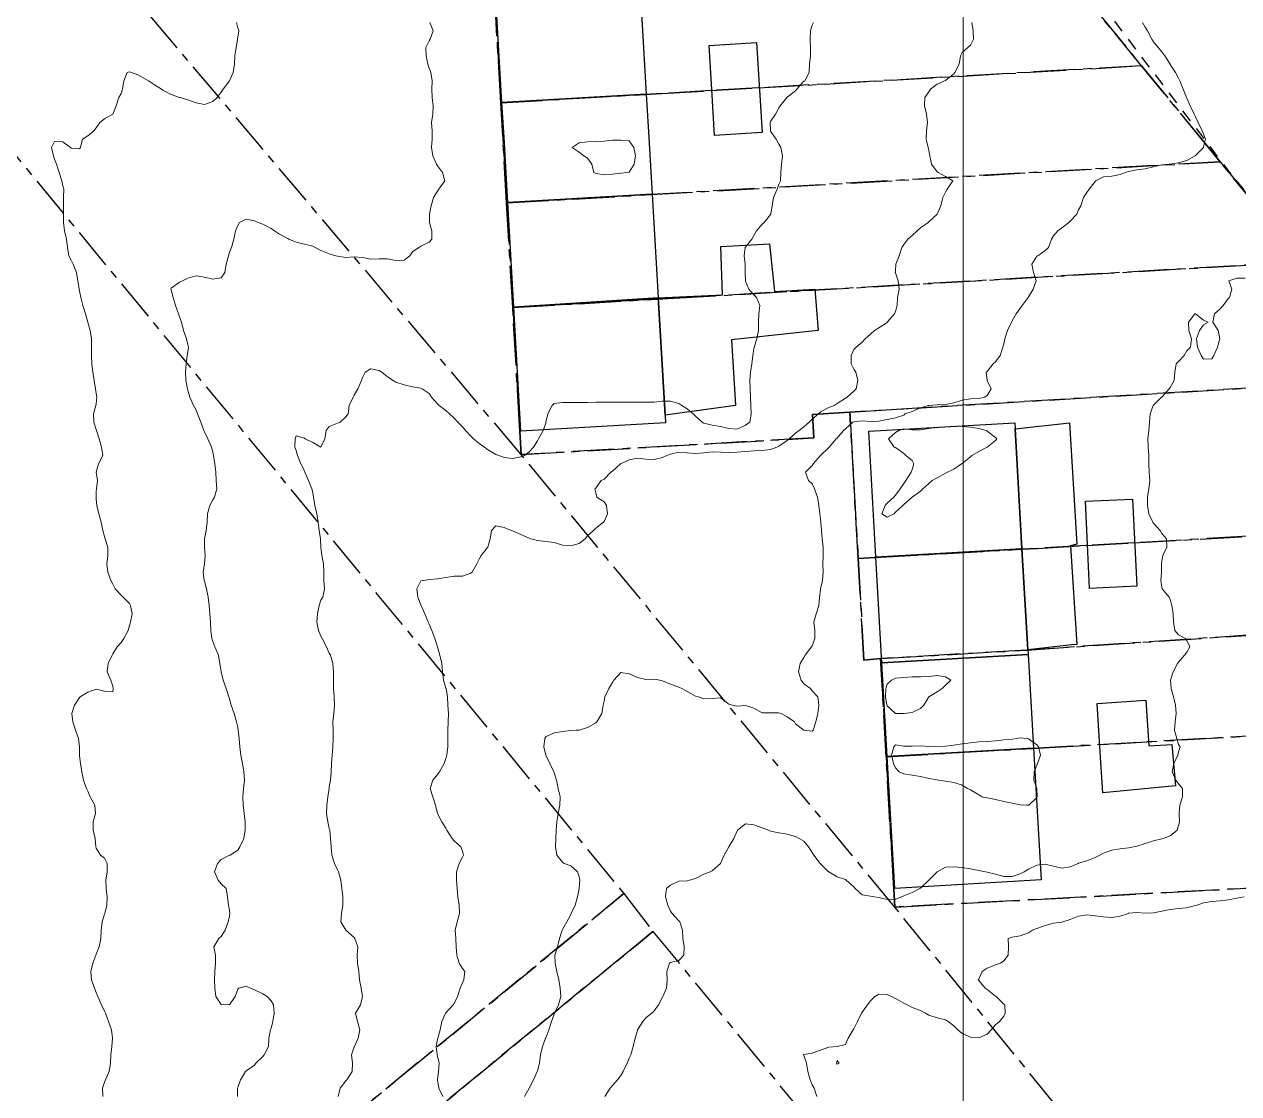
# Model space of a CAD drawing. Header units: centimetres. Extents: x 0 to 642158, y -847 to 649707.
# Drawn here: x 616610.4 to 616683.4, y 621114.4 to 621178.6 of the extents above; entities that cross this region are included whole.
import ezdxf

# ---------------------------------------------------------------- set-up
doc = ezdxf.new("R2010")
doc.units = ezdxf.units.CM
doc.header["$MEASUREMENT"] = 0
doc.linetypes.add('CENTERX2', pattern=[4, 2.5, -0.5, 0.5, -0.5])
doc.linetypes.add('JIS_02_0.7', pattern=[1.35, 0.75, -0.6])
for name, color, linetype, lineweight in [('MEV_grille', 254, 'Continuous', 9), ('WAL_parcellaire agricole', 7, 'JIS_02_0.7', 25), ('WAL_topographie 0.5', 253, 'Continuous', 20)]:
    doc.layers.add(name, color=color, linetype=linetype, lineweight=lineweight)
doc.layers.add('SPW_batiments', color=7, linetype='Continuous')
doc.layers.add('SPW_parcellaire cadastral', color=7, linetype='CENTERX2', lineweight=25, true_color=0xff0542)

# ---------------------------------------------------------------- blocks, each defined once
blk = doc.blocks.new('*U112')
at = {"layer": 'MEV_grille', "transparency": 33554687}
blk.add_lwpolyline([(0, 1825.476), (0, -1825.476)], dxfattribs=at)
blk = doc.blocks.new('*U113')
at = {"layer": 'MEV_grille', "color": 0, "linetype": 'ByBlock', "lineweight": -2, "transparency": 16777216}
blk.add_blockref('*U112', (1300, 0), dxfattribs=at)

msp = doc.modelspace()

# ---------------------------------------------------------------- linework, layer by layer
at = {"layer": 'SPW_batiments'}
for points in [[(616647.788, 621174.458), (616639.118, 621173.957), (616638.673, 621181.598), (616647.34, 621182.099), (616647.788, 621174.458)], [(616654.741, 621172.15), (616651.891, 621171.966), (616651.719, 621174.732), (616651.557, 621177.366), (616654.407, 621177.55), (616654.741, 621172.15)], [(616647.941, 621171.849), (616648.14, 621168.444), (616639.466, 621167.943), (616639.241, 621171.848), (616639.118, 621173.957), (616647.788, 621174.458), (616647.941, 621171.849)], [(616648.505, 621162.222), (616639.83, 621161.66), (616639.466, 621167.943), (616648.14, 621168.444), (616648.505, 621162.222)], [(616655.492, 621162.6), (616657.909, 621162.75), (616658.109, 621160.25), (616652.909, 621159.7), (616653.143, 621155.75), (616648.916, 621155.183), (616648.521, 621161.936), (616648.505, 621162.222), (616652.359, 621162.4), (616652.259, 621165.299), (616655.192, 621165.467), (616655.492, 621162.6)], [(616648.521, 621161.936), (616648.916, 621155.183), (616648.943, 621154.716), (616640.26, 621154.215), (616639.83, 621161.66), (616648.505, 621162.222), (616648.521, 621161.936)], [(616669.931, 621154.352), (616670.348, 621147.139), (616661.577, 621146.637), (616661.143, 621154.218), (616669.91, 621154.719), (616669.931, 621154.352)], [(616673.644, 621147.419), (616673.262, 621147.316), (616673.653, 621141.408), (616673.338, 621141.372), (616670.698, 621141.069), (616670.348, 621147.139), (616669.931, 621154.352), (616673.21, 621154.719), (616673.644, 621147.419)], [(616677.244, 621144.903), (616674.411, 621144.769), (616674.285, 621147.402), (616674.16, 621150.002), (616676.993, 621150.12), (616677.244, 621144.903)], [(616670.698, 621141.069), (616670.713, 621140.807), (616661.938, 621140.306), (616661.577, 621146.637), (616670.348, 621147.139), (616670.698, 621141.069)], [(616671.039, 621135.178), (616662.26, 621134.676), (616661.938, 621140.306), (616670.713, 621140.807), (616671.039, 621135.178)], [(616677.962, 621135.32), (616679.345, 621135.403), (616679.562, 621132.903), (616675.195, 621132.485), (616675.023, 621135.252), (616674.862, 621137.852), (616677.795, 621138.053), (616677.962, 621135.32)], [(616671.496, 621127.269), (616662.713, 621126.751), (616662.26, 621134.676), (616671.039, 621135.178), (616671.496, 621127.269)]]:
    msp.add_lwpolyline(points, dxfattribs=at)
at = {"layer": 'SPW_parcellaire cadastral'}
for points in [[(616722.671, 621121.06), (616716.437, 621128.668), (616714.499, 621131.032), (616709.325, 621137.348), (616704.425, 621143.328), (616699.932, 621148.812), (616693.388, 621156.798), (616692.937, 621157.348), (616687.18, 621164.374), (616682.247, 621170.394), (616681.447, 621171.37), (616677.523, 621176.16), (616669.925, 621185.432), (616663.433, 621193.355), (616662.31, 621194.726), (616658.616, 621199.234), (616654.562, 621204.183), (616653.467, 621205.519), (616648.722, 621211.309), (616626.91, 621237.93), (616651.422, 621258.507), (616576.519, 621339.063)], [(616442.43, 621111.761), (616437.847, 621122.116), (616434.615, 621135.251), (616433.853, 621142.999), (616433.853, 621153.54), (616436.012, 621167.382), (616440.584, 621180.591), (616445.44, 621192.074), (616452.269, 621201.165), (616462.301, 621212.722), (616472.461, 621219.326), (616484.653, 621225.422), (616501.164, 621230.248), (616511.959, 621231.01), (616526.056, 621231.01), (616539.01, 621228.978), (616555.139, 621223.263), (616565.001, 621218.53), (616573.467, 621211.757), (616583.204, 621203.184), (616646.44, 621126.439), (616620.686, 621105.289)], [(616669.925, 621185.432), (616677.523, 621176.16), (616654.508, 621174.829), (616651.657, 621174.664), (616648.72, 621174.495), (616647.721, 621174.437), (616639.05, 621173.936), (616638.607, 621181.576), (616638.578, 621182.076), (616638.485, 621183.634), (616669.925, 621185.432)], [(616638.578, 621182.076), (616638.607, 621181.576), (616639.05, 621173.936), (616639.399, 621167.922), (616639.763, 621161.638), (616640.194, 621154.194), (616640.275, 621152.806), (616616.605, 621180.802), (616638.578, 621182.076)], [(616639.05, 621173.936), (616647.721, 621174.437), (616648.72, 621174.495), (616651.657, 621174.664), (616654.508, 621174.829), (616677.523, 621176.16), (616681.447, 621171.37), (616682.247, 621170.394), (616648.073, 621168.422), (616639.399, 621167.922), (616639.05, 621173.936)], [(616687.18, 621164.374), (616649.439, 621162.197), (616648.441, 621162.139), (616639.763, 621161.638), (616639.399, 621167.922), (616648.073, 621168.422), (616682.247, 621170.394), (616687.18, 621164.374)], [(616687.18, 621164.374), (616692.937, 621157.348), (616660.009, 621155.353), (616657.763, 621155.217), (616657.844, 621153.811), (616640.275, 621152.806), (616640.194, 621154.194), (616639.763, 621161.638), (616648.441, 621162.139), (616649.439, 621162.197), (616687.18, 621164.374)], [(616699.932, 621148.812), (616677.052, 621147.504), (616674.221, 621147.342), (616671.28, 621147.174), (616670.282, 621147.117), (616661.51, 621146.616), (616660.512, 621146.559), (616660.009, 621155.353), (616692.937, 621157.348), (616693.388, 621156.798), (616699.932, 621148.812)], [(616661.857, 621140.549), (616662.194, 621134.655), (616662.647, 621126.73), (616662.71, 621125.629), (616640.275, 621152.806), (616657.844, 621153.811), (616657.763, 621155.217), (616660.009, 621155.353), (616660.512, 621146.559), (616660.861, 621140.456), (616661.857, 621140.549)], [(616699.932, 621148.812), (616704.425, 621143.328), (616670.632, 621141.064), (616661.857, 621140.549), (616660.861, 621140.456), (616660.512, 621146.559), (616661.51, 621146.616), (616670.282, 621147.117), (616671.28, 621147.174), (616674.221, 621147.342), (616677.052, 621147.504), (616699.932, 621148.812)], [(616661.857, 621140.549), (616670.632, 621141.064), (616704.425, 621143.328), (616709.325, 621137.348), (616671.972, 621135.214), (616670.973, 621135.156), (616662.194, 621134.655), (616661.857, 621140.549)], [(616694.191, 621127.31), (616662.71, 621125.629), (616662.647, 621126.73), (616662.194, 621134.655), (616670.973, 621135.156), (616671.972, 621135.214), (616709.325, 621137.348), (616714.499, 621131.032), (616716.437, 621128.668), (616694.191, 621127.31)], [(616765.689, 620998.794), (616662.71, 621125.629), (616694.191, 621127.31), (616694.347, 621125.133), (616694.687, 621119.164), (616695.064, 621112.549)], [(616620.686, 621105.289), (616646.44, 621126.439), (616648.186, 621124.163), (616647.195, 621123.35), (616628.245, 621107.794)], [(616661.56, 621105.179), (616657.413, 621110.545), (616654.185, 621108.006), (616655.085, 621106.906), (616653.094, 621105.273), (616650.24, 621102.908), (616649.407, 621103.941), (616646.892, 621101.88), (616643.519, 621099.115), (616644.419, 621098.015), (616642.513, 621096.463), (616640.119, 621094.535), (616639.319, 621095.535), (616636.456, 621093.161), (616640.62, 621087.997), (616639.971, 621087.434), (616636.855, 621091.253), (616626.136, 621104.388), (616628.245, 621107.794), (616647.195, 621123.35), (616648.186, 621124.163), (616662.91, 621106.288), (616661.56, 621105.179)]]:
    msp.add_lwpolyline(points, dxfattribs=at)
at = {"layer": 'WAL_parcellaire agricole'}
msp.add_lwpolyline([(616810.251, 621070.768), (616781.35, 621080.764), (616765.85, 621085.362), (616748.357, 621090.818), (616682.918, 621169.639), (616661.738, 621197.449), (616602.087, 621269.369), (616526.994, 621299.499), (616576.822, 621338.338), (616533.815, 621402.665), (616552.813, 621416.834), (616582.717, 621382.138), (616635.423, 621323.445), (616688.43, 621261.152), (616732.293, 621211.325), (616828.245, 621125.169), (616881.648, 621072.228), (616874.217, 621071.21), (616845.277, 621069.528), (616834.321, 621069.895), (616821.725, 621073.496), (616819.913, 621067.675), (616810.251, 621070.768)], dxfattribs=at)
at = {"layer": 'WAL_topographie 0.5'}
for points in [[(616623.182, 621178.75), (616623.25, 621178.438), (616623.306, 621178.25), (616623.25, 621177.875), (616623.231, 621177.75), (616623.154, 621177.25), (616623.083, 621176.75), (616623.046, 621176.25), (616622.969, 621175.75), (616622.75, 621175.25), (616622.75, 621175.25), (616622.379, 621174.75), (616622.25, 621174.57), (616622.007, 621174.25), (616621.75, 621174.014), (616621.25, 621173.84), (616620.75, 621173.932), (616620.25, 621174.12), (616619.788, 621174.25), (616619.75, 621174.258), (616619.25, 621174.429), (616618.75, 621174.689), (616618.667, 621174.75), (616618.25, 621175.015), (616617.886, 621175.25), (616617.75, 621175.33), (616617.25, 621175.61), (616616.875, 621175.75), (616616.75, 621175.799), (616616.61, 621175.75), (616616.4, 621175.25), (616616.328, 621174.75), (616616.25, 621174.5), (616616.117, 621174.25), (616615.944, 621173.75), (616615.75, 621173.25), (616615.75, 621173.25), (616615.25, 621172.972), (616614.977, 621172.75), (616614.75, 621172.437), (616614.614, 621172.25), (616614.25, 621171.942), (616613.917, 621171.75), (616613.813, 621171.25), (616613.75, 621171.163), (616613.25, 621171.21), (616613.202, 621171.25), (616612.75, 621171.589), (616612.25, 621171.61), (616612.066, 621171.25), (616612.178, 621170.75), (616612.25, 621170.54), (616612.37, 621170.25), (616612.531, 621169.75), (616612.688, 621169.25), (616612.75, 621168.956), (616612.796, 621168.75), (616612.794, 621168.25), (616612.795, 621167.75), (616612.795, 621167.25), (616612.794, 621166.75), (616612.853, 621166.25), (616612.961, 621165.75), (616613.026, 621165.25), (616613.113, 621164.75), (616613.25, 621164.492), (616613.368, 621164.25), (616613.57, 621163.75), (616613.655, 621163.25), (616613.731, 621162.75), (616613.75, 621162.65), (616613.828, 621162.25), (616613.954, 621161.75), (616614.102, 621161.25), (616614.25, 621160.75), (616614.25, 621160.75), (616614.381, 621160.25), (616614.468, 621159.75), (616614.467, 621159.25), (616614.458, 621158.75), (616614.48, 621158.25), (616614.544, 621157.75), (616614.633, 621157.25), (616614.704, 621156.75), (616614.75, 621156.472), (616614.781, 621156.25), (616614.75, 621155.85), (616614.736, 621155.75), (616614.587, 621155.25), (616614.615, 621154.75), (616614.75, 621154.303), (616614.765, 621154.25), (616614.927, 621153.75), (616615.077, 621153.25), (616615.153, 621152.75), (616614.885, 621152.25), (616614.75, 621151.75), (616614.827, 621151.25), (616614.759, 621150.75), (616614.75, 621150.583), (616614.738, 621150.25), (616614.75, 621150.125), (616614.788, 621149.75), (616614.911, 621149.25), (616615.047, 621148.75), (616615.141, 621148.25), (616615.25, 621147.88), (616615.291, 621147.75), (616615.443, 621147.25), (616615.445, 621146.75), (616615.396, 621146.25), (616615.455, 621145.75), (616615.631, 621145.25), (616615.75, 621145.024), (616615.897, 621144.75), (616616.25, 621144.356), (616616.362, 621144.25), (616616.75, 621143.862), (616616.818, 621143.75), (616616.919, 621143.25), (616616.807, 621142.75), (616616.75, 621142.55), (616616.662, 621142.25), (616616.419, 621141.75), (616616.25, 621141.526), (616616.013, 621141.25), (616615.75, 621140.833), (616615.705, 621140.75), (616615.468, 621140.25), (616615.412, 621139.75), (616615.625, 621139.25), (616615.75, 621138.893), (616615.766, 621138.75), (616615.75, 621138.55), (616615.25, 621138.596), (616614.75, 621138.721), (616614.25, 621138.546), (616613.782, 621138.25), (616613.75, 621138.213), (616613.438, 621137.75), (616613.29, 621137.25), (616613.346, 621136.75), (616613.516, 621136.25), (616613.695, 621135.75), (616613.742, 621135.25), (616613.744, 621134.75), (616613.75, 621134.712), (616613.811, 621134.25), (616613.894, 621133.75), (616613.989, 621133.25), (616614.162, 621132.75), (616614.25, 621132.588), (616614.395, 621132.25), (616614.673, 621131.75), (616614.713, 621131.25), (616614.566, 621130.75), (616614.577, 621130.25), (616614.691, 621129.75), (616614.733, 621129.25), (616614.75, 621129.173), (616615.012, 621128.75), (616615.25, 621128.565), (616615.41, 621128.25), (616615.403, 621127.75), (616615.32, 621127.25), (616615.351, 621126.75), (616615.402, 621126.25), (616615.389, 621125.75), (616615.267, 621125.25), (616615.25, 621125.197), (616615.108, 621124.75), (616615.045, 621124.25), (616615.034, 621123.75), (616614.928, 621123.25), (616614.75, 621122.802), (616614.733, 621122.75), (616614.553, 621122.25), (616614.426, 621121.75), (616614.463, 621121.25), (616614.641, 621120.75), (616614.75, 621120.508), (616614.843, 621120.25), (616615.064, 621119.75), (616615.25, 621119.379), (616615.31, 621119.25), (616615.489, 621118.75), (616615.66, 621118.25), (616615.732, 621117.75), (616615.682, 621117.25), (616615.631, 621116.75), (616615.611, 621116.25), (616615.529, 621115.75), (616615.304, 621115.25), (616615.25, 621115.111), (616615.132, 621114.75), (616615.143, 621114.25)], [(616634.78, 621178.75), (616634.983, 621178.25), (616634.811, 621177.75), (616634.75, 621177.655), (616634.548, 621177.25), (616634.564, 621176.75), (616634.665, 621176.25), (616634.75, 621176.013), (616634.841, 621175.75), (616634.926, 621175.25), (616634.91, 621174.75), (616634.92, 621174.25), (616634.986, 621173.75), (616634.958, 621173.25), (616634.887, 621172.75), (616634.929, 621172.25), (616634.926, 621171.75), (616634.886, 621171.25), (616634.974, 621170.75), (616635.185, 621170.25), (616635.25, 621170.145), (616635.538, 621169.75), (616635.678, 621169.25), (616635.333, 621168.75), (616635.25, 621168.635), (616635.012, 621168.25), (616634.869, 621167.75), (616634.774, 621167.25), (616634.772, 621166.75), (616634.898, 621166.25), (616634.902, 621165.75), (616634.75, 621165.556), (616634.25, 621165.324), (616634.117, 621165.25), (616633.75, 621164.975), (616633.583, 621164.75), (616633.25, 621164.477), (616632.75, 621164.464), (616632.25, 621164.571), (616631.75, 621164.568), (616631.25, 621164.55), (616630.75, 621164.639), (616630.25, 621164.681), (616629.75, 621164.635), (616629.25, 621164.714), (616629.132, 621164.75), (616628.75, 621164.858), (616628.25, 621165.058), (616627.891, 621165.25), (616627.75, 621165.33), (616627.25, 621165.441), (616626.75, 621165.567), (616626.318, 621165.75), (616626.25, 621165.776), (616625.75, 621166.049), (616625.463, 621166.25), (616625.25, 621166.381), (616624.75, 621166.641), (616624.486, 621166.75), (616624.25, 621166.84), (616623.75, 621166.942), (616623.365, 621166.75), (616623.25, 621166.562), (616623.122, 621166.25), (616623.019, 621165.75), (616622.882, 621165.25), (616622.75, 621164.969), (616622.686, 621164.75), (616622.556, 621164.25), (616622.466, 621163.75), (616622.25, 621163.43), (616621.75, 621163.333), (616621.25, 621163.454), (616620.75, 621163.55), (616620.25, 621163.409), (616619.932, 621163.25), (616619.75, 621163.161), (616619.25, 621162.792), (616619.235, 621162.75), (616619.25, 621162.7), (616619.372, 621162.25), (616619.515, 621161.75), (616619.683, 621161.25), (616619.75, 621161.087), (616619.874, 621160.75), (616619.995, 621160.25), (616620.172, 621159.75), (616620.25, 621159.417), (616620.291, 621159.25), (616620.25, 621158.972), (616620.215, 621158.75), (616620.152, 621158.25), (616620.106, 621157.75), (616620.125, 621157.25), (616620.234, 621156.75), (616620.25, 621156.673), (616620.367, 621156.25), (616620.586, 621155.75), (616620.75, 621155.477), (616620.843, 621155.25), (616621.038, 621154.75), (616621.216, 621154.25), (616621.25, 621154.169), (616621.449, 621153.75), (616621.668, 621153.25), (616621.75, 621152.958), (616621.799, 621152.75), (616621.883, 621152.25), (616621.934, 621151.75), (616621.963, 621151.25), (616622.004, 621150.75), (616621.857, 621150.25), (616621.75, 621150.083), (616621.571, 621149.75), (616621.443, 621149.25), (616621.419, 621148.75), (616621.347, 621148.25), (616621.259, 621147.75), (616621.25, 621147.25), (616621.293, 621146.75), (616621.25, 621146.25), (616621.25, 621146.25), (616621.174, 621145.75), (616621.241, 621145.25), (616621.25, 621145.208), (616621.37, 621144.75), (616621.469, 621144.25), (616621.532, 621143.75), (616621.575, 621143.25), (616621.612, 621142.75), (616621.63, 621142.25), (616621.693, 621141.75), (616621.75, 621141.583), (616621.879, 621141.25), (616622.101, 621140.75), (616622.183, 621140.25), (616622.25, 621139.75), (616622.25, 621139.75), (616622.381, 621139.25), (616622.565, 621138.75), (616622.718, 621138.25), (616622.75, 621138.136), (616622.851, 621137.75), (616623.031, 621137.25), (616623.183, 621136.75), (616623.25, 621136.429), (616623.278, 621136.25), (616623.338, 621135.75), (616623.38, 621135.25), (616623.443, 621134.75), (616623.529, 621134.25), (616623.619, 621133.75), (616623.652, 621133.25), (616623.606, 621132.75), (616623.56, 621132.25), (616623.569, 621131.75), (616623.645, 621131.25), (616623.706, 621130.75), (616623.703, 621130.25), (616623.625, 621129.75), (616623.375, 621129.25), (616623.25, 621129.039), (616622.792, 621128.75), (616622.75, 621128.74), (616622.25, 621128.492), (616622.035, 621128.25), (616621.857, 621127.75), (616622.073, 621127.25), (616622.25, 621127.025), (616622.561, 621126.75), (616622.631, 621126.25), (616622.691, 621125.75), (616622.75, 621125.417), (616622.776, 621125.25), (616622.75, 621125.083), (616622.684, 621124.75), (616622.495, 621124.25), (616622.25, 621123.853), (616622.11, 621123.75), (616621.815, 621123.25), (616621.921, 621122.75), (616621.922, 621122.25), (616621.866, 621121.75), (616621.856, 621121.25), (616621.881, 621120.75), (616621.932, 621120.25), (616622.25, 621119.783), (616622.75, 621119.76), (616623.099, 621120.25), (616623.25, 621120.69), (616623.325, 621120.75), (616623.75, 621120.873), (616624.016, 621120.75), (616624.25, 621120.659), (616624.75, 621120.415), (616625.015, 621120.25), (616625.25, 621120.005), (616625.388, 621119.75), (616625.44, 621119.25), (616625.363, 621118.75), (616625.25, 621118.336), (616625.216, 621118.25), (616625.108, 621117.75), (616625.088, 621117.25), (616624.843, 621116.75), (616624.75, 621116.646), (616624.342, 621116.25), (616624.25, 621116.139), (616623.75, 621115.801), (616623.712, 621115.75), (616623.424, 621115.25), (616623.25, 621114.788), (616623.235, 621114.75), (616623.244, 621114.25)], [(616657.819, 621178.75), (616657.75, 621178.596), (616657.656, 621178.25), (616657.623, 621177.75), (616657.644, 621177.25), (616657.651, 621176.75), (616657.583, 621176.25), (616657.577, 621175.75), (616657.304, 621175.25), (616657.25, 621175.229), (616656.82, 621174.75), (616656.75, 621174.657), (616656.25, 621174.271), (616656.23, 621174.25), (616655.828, 621173.75), (616655.75, 621173.628), (616655.543, 621173.25), (616655.25, 621172.819), (616655.219, 621172.75), (616655.245, 621172.25), (616655.25, 621172.235), (616655.587, 621171.75), (616655.75, 621171.442), (616655.864, 621171.25), (616655.971, 621170.75), (616655.914, 621170.25), (616655.875, 621169.75), (616655.856, 621169.25), (616655.75, 621169.046), (616655.645, 621168.75), (616655.417, 621168.25), (616655.356, 621167.75), (616655.27, 621167.25), (616655.25, 621167.226), (616654.865, 621166.75), (616654.75, 621166.648), (616654.414, 621166.25), (616654.25, 621165.955), (616654.134, 621165.75), (616653.75, 621165.268), (616653.731, 621165.25), (616653.659, 621164.75), (616653.732, 621164.25), (616653.729, 621163.75), (616653.741, 621163.25), (616653.75, 621163.226), (616653.951, 621162.75), (616654.25, 621162.405), (616654.401, 621162.25), (616654.603, 621161.75), (616654.55, 621161.25), (616654.532, 621160.75), (616654.519, 621160.25), (616654.419, 621159.75), (616654.264, 621159.25), (616654.25, 621159.163), (616654.185, 621158.75), (616654.122, 621158.25), (616654.038, 621157.75), (616654.005, 621157.25), (616654.018, 621156.75), (616654.051, 621156.25), (616654.06, 621155.75), (616654.077, 621155.25), (616653.997, 621154.75), (616653.75, 621154.578), (616653.25, 621154.33), (616652.75, 621154.367), (616652.25, 621154.49), (616651.75, 621154.57), (616651.25, 621154.684), (616651.142, 621154.75), (616650.75, 621155.117), (616650.593, 621155.25), (616650.25, 621155.56), (616649.922, 621155.75), (616649.75, 621155.879), (616649.25, 621156.021), (616648.75, 621156.007), (616648.25, 621155.961), (616647.75, 621155.955), (616647.25, 621155.964), (616646.75, 621155.964), (616646.25, 621155.964), (616645.75, 621155.964), (616645.25, 621155.958), (616644.75, 621155.946), (616644.25, 621155.94), (616643.75, 621155.94), (616643.25, 621155.94), (616642.75, 621155.944), (616642.25, 621155.866), (616642.132, 621155.75), (616641.875, 621155.25), (616641.763, 621154.75), (616641.75, 621154.685), (616641.601, 621154.25), (616641.318, 621153.75), (616641.25, 621153.632), (616641.018, 621153.25), (616640.75, 621152.977), (616640.472, 621152.75), (616640.25, 621152.67), (616639.75, 621152.575), (616639.25, 621152.624), (616638.931, 621152.75), (616638.75, 621152.818), (616638.25, 621153.121), (616638.06, 621153.25), (616637.75, 621153.476), (616637.411, 621153.75), (616637.25, 621153.906), (616636.935, 621154.25), (616636.75, 621154.463), (616636.463, 621154.75), (616636.25, 621154.998), (616635.975, 621155.25), (616635.75, 621155.454), (616635.342, 621155.75), (616635.25, 621155.848), (616634.894, 621156.25), (616634.75, 621156.471), (616634.318, 621156.75), (616634.25, 621156.793), (616633.75, 621156.873), (616633.25, 621156.997), (616632.75, 621157.165), (616632.587, 621157.25), (616632.25, 621157.475), (616631.905, 621157.75), (616631.75, 621157.85), (616631.25, 621157.95), (616630.907, 621157.75), (616630.75, 621157.427), (616630.673, 621157.25), (616630.471, 621156.75), (616630.25, 621156.375), (616630.176, 621156.25), (616629.933, 621155.75), (616629.879, 621155.25), (616629.75, 621155.068), (616629.4, 621154.75), (616629.25, 621154.685), (616628.75, 621154.5), (616628.567, 621154.25), (616628.483, 621153.75), (616628.25, 621153.25), (616628.25, 621153.25), (616628.25, 621153.25), (616627.75, 621153.538), (616627.292, 621153.75), (616627.25, 621153.787), (616626.75, 621153.938), (616626.689, 621153.75), (616626.688, 621153.25), (616626.75, 621153.054), (616626.844, 621152.75), (616627.039, 621152.25), (616627.25, 621151.821), (616627.288, 621151.75), (616627.494, 621151.25), (616627.703, 621150.75), (616627.75, 621150.536), (616627.798, 621150.25), (616627.884, 621149.75), (616627.993, 621149.25), (616628.074, 621148.75), (616628.144, 621148.25), (616628.224, 621147.75), (616628.25, 621147.25), (616628.25, 621147.25), (616628.306, 621146.75), (616628.398, 621146.25), (616628.417, 621145.75), (616628.425, 621145.25), (616628.466, 621144.75), (616628.356, 621144.25), (616628.25, 621144.067), (616628.141, 621143.75), (616628.04, 621143.25), (616628.005, 621142.75), (616628.102, 621142.25), (616628.25, 621141.908), (616628.326, 621141.75), (616628.572, 621141.25), (616628.75, 621140.875), (616628.816, 621140.75), (616628.958, 621140.25), (616628.997, 621139.75), (616628.996, 621139.25), (616629, 621138.75), (616629.047, 621138.25), (616629.071, 621137.75), (616629.021, 621137.25), (616628.971, 621136.75), (616628.98, 621136.25), (616628.99, 621135.75), (616628.97, 621135.25), (616628.925, 621134.75), (616628.875, 621134.25), (616628.863, 621133.75), (616628.83, 621133.25), (616628.75, 621132.841), (616628.736, 621132.75), (616628.67, 621132.25), (616628.6, 621131.75), (616628.572, 621131.25), (616628.658, 621130.75), (616628.75, 621130.341), (616628.772, 621130.25), (616628.821, 621129.75), (616628.853, 621129.25), (616628.91, 621128.75), (616629.065, 621128.25), (616629.25, 621127.866), (616629.31, 621127.75), (616629.437, 621127.25), (616629.503, 621126.75), (616629.569, 621126.25), (616629.564, 621125.75), (616629.475, 621125.25), (616629.446, 621124.75), (616629.75, 621124.25), (616629.75, 621124.25), (616630.25, 621123.794), (616630.279, 621123.75), (616630.471, 621123.25), (616630.427, 621122.75), (616630.442, 621122.25), (616630.518, 621121.75), (616630.555, 621121.25), (616630.661, 621120.75), (616630.75, 621120.25), (616630.75, 621120.25), (616630.75, 621120.25), (616630.632, 621119.75), (616630.324, 621119.25), (616630.444, 621118.75), (616630.579, 621118.25), (616630.491, 621117.75), (616630.257, 621117.25), (616630.25, 621117.227), (616630.078, 621116.75), (616630.147, 621116.25), (616630.129, 621115.75), (616629.794, 621115.25), (616629.75, 621115.2), (616629.411, 621114.75), (616629.29, 621114.25)], [(616667.347, 621178.75), (616667.412, 621178.25), (616667.442, 621177.75), (616667.25, 621177.393), (616667.096, 621177.25), (616666.75, 621176.95), (616666.652, 621176.75), (616666.581, 621176.25), (616666.317, 621175.75), (616666.25, 621175.681), (616665.75, 621175.275), (616665.691, 621175.25), (616665.25, 621175.044), (616664.852, 621174.75), (616664.75, 621174.597), (616664.523, 621174.25), (616664.49, 621173.75), (616664.62, 621173.25), (616664.681, 621172.75), (616664.618, 621172.25), (616664.59, 621171.75), (616664.706, 621171.25), (616664.75, 621171.068), (616664.823, 621170.75), (616664.924, 621170.25), (616665.25, 621169.795), (616665.325, 621169.75), (616665.75, 621169.507), (616666.2, 621169.25), (616665.853, 621168.75), (616665.75, 621168.559), (616665.599, 621168.25), (616665.472, 621167.75), (616665.25, 621167.25), (616665.25, 621167.25), (616664.75, 621166.785), (616664.717, 621166.75), (616664.25, 621166.434), (616664.061, 621166.25), (616663.75, 621165.965), (616663.487, 621165.75), (616663.25, 621165.424), (616663.125, 621165.25), (616662.968, 621164.75), (616662.78, 621164.25), (616662.75, 621163.85), (616662.741, 621163.75), (616662.75, 621163.722), (616662.91, 621163.25), (616662.969, 621162.75), (616662.867, 621162.25), (616662.854, 621161.75), (616662.75, 621161.393), (616662.694, 621161.25), (616662.258, 621160.75), (616662.25, 621160.743), (616661.75, 621160.421), (616661.5, 621160.25), (616661.25, 621160.038), (616660.923, 621159.75), (616660.75, 621159.562), (616660.384, 621159.25), (616660.25, 621159.112), (616660.094, 621158.75), (616660.083, 621158.25), (616660.25, 621157.942), (616660.363, 621157.75), (616660.493, 621157.25), (616660.393, 621156.75), (616660.25, 621156.61), (616659.845, 621156.25), (616659.75, 621156.2), (616659.25, 621155.875), (616659.077, 621155.75), (616658.75, 621155.629), (616658.25, 621155.366), (616658.124, 621155.25), (616657.75, 621154.928), (616657.562, 621154.75), (616657.25, 621154.48), (616656.969, 621154.25), (616656.75, 621154.086), (616656.368, 621153.75), (616656.25, 621153.661), (616655.75, 621153.311), (616655.623, 621153.25), (616655.25, 621153.113), (616654.75, 621153.045), (616654.25, 621153.038), (616653.75, 621153.001), (616653.25, 621152.945), (616652.75, 621152.925), (616652.25, 621152.957), (616651.75, 621152.975), (616651.25, 621152.914), (616650.75, 621152.862), (616650.25, 621152.905), (616649.75, 621152.955), (616649.25, 621152.834), (616649.029, 621152.75), (616648.75, 621152.636), (616648.25, 621152.514), (616647.75, 621152.522), (616647.25, 621152.583), (616646.75, 621152.5), (616646.25, 621152.257), (616646.239, 621152.25), (616645.75, 621151.803), (616645.661, 621151.75), (616645.25, 621151.339), (616645.078, 621151.25), (616644.75, 621150.794), (616644.702, 621150.75), (616644.75, 621150.5), (616644.817, 621150.25), (616645.25, 621149.967), (616645.406, 621149.75), (616645.447, 621149.25), (616645.25, 621148.781), (616645.226, 621148.75), (616644.75, 621148.393), (616644.617, 621148.25), (616644.25, 621147.917), (616644.116, 621147.75), (616643.75, 621147.472), (616643.25, 621147.318), (616642.75, 621147.365), (616642.25, 621147.526), (616641.75, 621147.591), (616641.25, 621147.641), (616640.85, 621147.75), (616640.75, 621147.777), (616640.25, 621147.997), (616639.75, 621148.224), (616639.679, 621148.25), (616639.25, 621148.419), (616638.75, 621148.526), (616638.5, 621148.25), (616638.405, 621147.75), (616638.263, 621147.25), (616638.25, 621147.231), (616637.868, 621146.75), (616637.75, 621146.528), (616637.615, 621146.25), (616637.33, 621145.75), (616637.25, 621145.687), (616636.75, 621145.506), (616636.25, 621145.494), (616635.75, 621145.433), (616635.25, 621145.341), (616634.75, 621145.309), (616634.417, 621145.25), (616634.25, 621145.219), (616634.004, 621144.75), (616634.071, 621144.25), (616634.25, 621143.79), (616634.269, 621143.75), (616634.491, 621143.25), (616634.689, 621142.75), (616634.75, 621142.617), (616634.915, 621142.25), (616635.085, 621141.75), (616635.25, 621141.25), (616635.25, 621141.25), (616635.395, 621140.75), (616635.512, 621140.25), (616635.555, 621139.75), (616635.614, 621139.25), (616635.75, 621138.779), (616635.758, 621138.75), (616635.842, 621138.25), (616635.875, 621137.75), (616635.906, 621137.25), (616635.892, 621136.75), (616635.867, 621136.25), (616635.871, 621135.75), (616635.871, 621135.25), (616635.815, 621134.75), (616635.75, 621134.559), (616635.648, 621134.25), (616635.368, 621133.75), (616635.25, 621133.592), (616634.973, 621133.25), (616634.808, 621132.75), (616634.976, 621132.25), (616635.136, 621131.75), (616635.25, 621131.25), (616635.25, 621131.25), (616635.5, 621130.75), (616635.75, 621130.375), (616635.805, 621130.25), (616636.12, 621129.75), (616636.25, 621129.615), (616636.648, 621129.25), (616636.75, 621128.985), (616636.804, 621128.75), (616636.75, 621128.629), (616636.555, 621128.25), (616636.394, 621127.75), (616636.394, 621127.25), (616636.421, 621126.75), (616636.465, 621126.25), (616636.551, 621125.75), (616636.568, 621125.25), (616636.433, 621124.75), (616636.313, 621124.25), (616636.352, 621123.75), (616636.373, 621123.25), (616636.403, 621122.75), (616636.552, 621122.25), (616636.75, 621121.935), (616636.893, 621121.75), (616636.836, 621121.25), (616636.75, 621121.088), (616636.615, 621120.75), (616636.443, 621120.25), (616636.25, 621119.838), (616636.195, 621119.75), (616635.75, 621119.279), (616635.722, 621119.25), (616635.509, 621118.75), (616635.402, 621118.25), (616635.266, 621117.75), (616635.25, 621117.679), (616635.163, 621117.25), (616635.228, 621116.75), (616635.25, 621116.673), (616635.352, 621116.25), (616635.317, 621115.75), (616635.25, 621115.25), (616635.333, 621114.75), (616635.563, 621114.25)], [(616677.595, 621178.75), (616677.75, 621178.478), (616677.896, 621178.25), (616678.139, 621177.75), (616678.25, 621177.588), (616678.527, 621177.25), (616678.75, 621177.002), (616678.931, 621176.75), (616679.241, 621176.25), (616679.25, 621176.236), (616679.578, 621175.75), (616679.75, 621175.404), (616679.826, 621175.25), (616680.028, 621174.75), (616680.23, 621174.25), (616680.25, 621174.205), (616680.44, 621173.75), (616680.69, 621173.25), (616680.75, 621173.138), (616680.94, 621172.75), (616681.18, 621172.25), (616681.25, 621172.073), (616681.365, 621171.75), (616681.25, 621171.265), (616681.244, 621171.25), (616680.755, 621170.75), (616680.75, 621170.745), (616680.25, 621170.477), (616679.75, 621170.331), (616679.25, 621170.257), (616679.179, 621170.25), (616678.75, 621170.202), (616678.25, 621170.079), (616677.75, 621169.964), (616677.25, 621169.901), (616676.75, 621169.812), (616676.56, 621169.75), (616676.25, 621169.627), (616675.75, 621169.524), (616675.25, 621169.486), (616674.782, 621169.25), (616674.75, 621169.2), (616674.375, 621168.75), (616674.25, 621168.55), (616674.036, 621168.25), (616673.875, 621167.75), (616673.75, 621167.512), (616673.644, 621167.25), (616673.25, 621166.832), (616673.168, 621166.75), (616672.75, 621166.419), (616672.511, 621166.25), (616672.25, 621165.939), (616672.12, 621165.75), (616671.944, 621165.25), (616671.75, 621165.066), (616671.311, 621164.75), (616671.25, 621164.714), (616670.94, 621164.25), (616671.037, 621163.75), (616671.206, 621163.25), (616671.023, 621162.75), (616670.75, 621162.281), (616670.728, 621162.25), (616670.368, 621161.75), (616670.25, 621161.605), (616669.994, 621161.25), (616669.75, 621160.83), (616669.71, 621160.75), (616669.485, 621160.25), (616669.328, 621159.75), (616669.25, 621159.458), (616669.199, 621159.25), (616669.043, 621158.75), (616668.75, 621158.385), (616668.622, 621158.25), (616668.25, 621157.797), (616668.198, 621157.75), (616668.25, 621157.25), (616668.25, 621157.25), (616668.489, 621156.75), (616668.25, 621156.346), (616668.103, 621156.25), (616667.75, 621156.168), (616667.25, 621156.147), (616666.75, 621156.073), (616666.25, 621155.917), (616665.75, 621155.806), (616665.25, 621155.791), (616664.75, 621155.759), (616664.717, 621155.75), (616664.25, 621155.611), (616663.75, 621155.398), (616663.318, 621155.25), (616663.25, 621155.183), (616662.75, 621155.012), (616662.25, 621154.904), (616661.75, 621154.81), (616661.25, 621154.799), (616660.75, 621154.829), (616660.25, 621154.778), (616660.198, 621154.75), (616659.75, 621154.346), (616659.637, 621154.25), (616659.25, 621153.799), (616659.196, 621153.75), (616658.777, 621153.25), (616658.75, 621153.222), (616658.25, 621152.756), (616658.243, 621152.75), (616657.808, 621152.25), (616657.75, 621152.15), (616657.35, 621151.75), (616657.536, 621151.25), (616657.75, 621151.043), (616657.894, 621150.75), (616658.06, 621150.25), (616658.153, 621149.75), (616658.207, 621149.25), (616658.25, 621148.932), (616658.274, 621148.75), (616658.305, 621148.25), (616658.339, 621147.75), (616658.407, 621147.25), (616658.409, 621146.75), (616658.391, 621146.25), (616658.404, 621145.75), (616658.361, 621145.25), (616658.258, 621144.75), (616658.25, 621144.679), (616658.197, 621144.25), (616658.152, 621143.75), (616657.983, 621143.25), (616657.858, 621142.75), (616657.905, 621142.25), (616657.911, 621141.75), (616657.75, 621141.322), (616657.71, 621141.25), (616657.336, 621140.75), (616657.25, 621140.619), (616657.02, 621140.25), (616656.936, 621139.75), (616657.096, 621139.25), (616657.25, 621139.04), (616657.643, 621138.75), (616657.75, 621138.614), (616658.083, 621138.25), (616658.156, 621137.75), (616658.092, 621137.25), (616657.964, 621136.75), (616657.806, 621136.25), (616657.75, 621136.2), (616657.25, 621136.25), (616657.25, 621136.25), (616656.75, 621136.625), (616656.679, 621136.75), (616656.25, 621137.05), (616655.886, 621137.25), (616655.75, 621137.302), (616655.25, 621137.304), (616654.75, 621137.298), (616654.25, 621137.566), (616653.75, 621137.739), (616653.25, 621137.692), (616652.972, 621137.75), (616652.75, 621137.813), (616652.25, 621138.187), (616651.75, 621138.157), (616651.25, 621138.142), (616650.925, 621138.25), (616650.75, 621138.305), (616650.25, 621138.567), (616649.925, 621138.75), (616649.75, 621138.83), (616649.25, 621139.016), (616648.75, 621139.225), (616648.6, 621139.25), (616648.25, 621139.31), (616647.75, 621139.295), (616647.25, 621139.424), (616646.75, 621139.636), (616646.25, 621139.718), (616645.836, 621139.25), (616645.75, 621139.119), (616645.543, 621138.75), (616645.299, 621138.25), (616645.25, 621138), (616645.201, 621137.75), (616645.125, 621137.25), (616644.819, 621136.75), (616644.75, 621136.693), (616644.25, 621136.424), (616643.75, 621136.262), (616643.583, 621136.25), (616643.25, 621136.226), (616642.75, 621136.169), (616642.25, 621136.097), (616641.75, 621135.861), (616641.69, 621135.75), (616641.643, 621135.25), (616641.75, 621134.75), (616641.75, 621134.75), (616642.002, 621134.25), (616642.228, 621133.75), (616642.25, 621133.691), (616642.393, 621133.25), (616642.497, 621132.75), (616642.611, 621132.25), (616642.599, 621131.75), (616642.492, 621131.25), (616642.423, 621130.75), (616642.38, 621130.25), (616642.358, 621129.75), (616642.337, 621129.25), (616642.404, 621128.75), (616642.75, 621128.317), (616642.863, 621128.25), (616643.25, 621128.114), (616643.65, 621127.75), (616643.75, 621127.454), (616643.79, 621127.25), (616643.75, 621126.792), (616643.746, 621126.75), (616643.649, 621126.25), (616643.508, 621125.75), (616643.284, 621125.25), (616643.25, 621125.177), (616643.009, 621124.75), (616642.75, 621124.282), (616642.732, 621124.25), (616642.574, 621123.75), (616642.446, 621123.25), (616642.295, 621122.75), (616642.311, 621122.25), (616642.417, 621121.75), (616642.534, 621121.25), (616642.623, 621120.75), (616642.646, 621120.25), (616642.519, 621119.75), (616642.269, 621119.25), (616642.25, 621119.198), (616642.101, 621118.75), (616641.94, 621118.25), (616641.75, 621117.779), (616641.738, 621117.75), (616641.547, 621117.25), (616641.426, 621116.75), (616641.369, 621116.25), (616641.25, 621115.788), (616641.241, 621115.75), (616641.018, 621115.25), (616640.75, 621114.75), (616640.75, 621114.75), (616640.463, 621114.25)], [(616646.65, 621169.75), (616646.25, 621169.702), (616645.75, 621169.645), (616645.25, 621169.599), (616644.75, 621169.685), (616644.635, 621169.75), (616644.517, 621170.25), (616644.25, 621170.614), (616644.036, 621170.75), (616643.75, 621170.972), (616643.333, 621171.25), (616643.75, 621171.528), (616644.25, 621171.596), (616644.75, 621171.603), (616645.25, 621171.631), (616645.75, 621171.682), (616646.25, 621171.685), (616646.75, 621171.654), (616647.042, 621171.25), (616647.135, 621170.75), (616647.064, 621170.25), (616646.75, 621169.768), (616646.65, 621169.75)], [(616683.75, 621163.403), (616683.25, 621163.392), (616682.781, 621163.25), (616682.96, 621162.75), (616682.808, 621162.25), (616682.75, 621162.207), (616682.423, 621161.75), (616682.25, 621161.552), (616681.917, 621161.25), (616681.806, 621160.75), (616682.125, 621160.25), (616682.228, 621159.75), (616682.1, 621159.25), (616681.864, 621158.75), (616681.75, 621158.553), (616681.25, 621158.528), (616681.102, 621158.75), (616680.883, 621159.25), (616680.831, 621159.75), (616681.01, 621160.25), (616681.25, 621160.603), (616681.528, 621160.75), (616681.25, 621160.869), (616680.779, 621161.25), (616680.75, 621161.26), (616680.727, 621161.25), (616680.357, 621160.75), (616680.368, 621160.25), (616680.523, 621159.75), (616680.464, 621159.25), (616680.25, 621159.036), (616680.096, 621158.75), (616679.75, 621158.404), (616679.612, 621158.25), (616679.528, 621157.75), (616679.487, 621157.25), (616679.25, 621156.841), (616679.197, 621156.75), (616678.75, 621156.264), (616678.735, 621156.25), (616678.25, 621155.765), (616678.237, 621155.75), (616678.044, 621155.25), (616678.011, 621154.75), (616677.96, 621154.25), (616677.913, 621153.75), (616677.927, 621153.25), (616677.974, 621152.75), (616677.968, 621152.25), (616677.991, 621151.75), (616678.033, 621151.25), (616677.976, 621150.75), (616677.882, 621150.25), (616677.879, 621149.75), (616677.962, 621149.25), (616678.206, 621148.75), (616678.25, 621148.684), (616678.652, 621148.25), (616678.75, 621148.076), (616679.038, 621147.75), (616679.058, 621147.25), (616678.813, 621146.75), (616678.75, 621146.404), (616678.736, 621146.25), (616678.73, 621145.75), (616678.69, 621145.25), (616678.75, 621144.833), (616678.778, 621144.75), (616679.196, 621144.25), (616679.25, 621144.098), (616679.342, 621143.75), (616679.424, 621143.25), (616679.448, 621142.75), (616679.526, 621142.25), (616679.75, 621141.975), (616680.171, 621141.75), (616680.25, 621141.646), (616680.435, 621141.25), (616680.25, 621140.939), (616680.107, 621140.75), (616679.75, 621140.333), (616679.683, 621140.25), (616679.419, 621139.75), (616679.269, 621139.25), (616679.301, 621138.75), (616679.454, 621138.25), (616679.57, 621137.75), (616679.607, 621137.25), (616679.548, 621136.75), (616679.504, 621136.25), (616679.642, 621135.75), (616679.75, 621135.402), (616679.845, 621135.25), (616679.75, 621134.958), (616679.701, 621134.75), (616679.461, 621134.25), (616679.366, 621133.75), (616679.583, 621133.25), (616679.75, 621133.026), (616679.983, 621132.75), (616679.985, 621132.25), (616679.83, 621131.75), (616679.789, 621131.25), (616679.801, 621130.75), (616679.75, 621130.519), (616679.667, 621130.25), (616679.25, 621129.913), (616678.825, 621129.75), (616678.75, 621129.731), (616678.25, 621129.615), (616677.75, 621129.45), (616677.25, 621129.293), (616677.044, 621129.25), (616676.75, 621129.191), (616676.25, 621129.124), (616675.75, 621129.054), (616675.25, 621128.873), (616675.026, 621128.75), (616674.75, 621128.605), (616674.25, 621128.412), (616673.75, 621128.259), (616673.728, 621128.25), (616673.25, 621128.048), (616672.75, 621127.96), (616672.25, 621128.09), (616671.75, 621128.198), (616671.25, 621128.14), (616670.75, 621127.896), (616670.483, 621127.75), (616670.25, 621127.635), (616669.75, 621127.467), (616669.25, 621127.473), (616668.75, 621127.603), (616668.25, 621127.729), (616668.15, 621127.75), (616667.75, 621127.833), (616667.25, 621127.917), (616666.75, 621127.997), (616666.25, 621128.055), (616665.75, 621128.018), (616665.263, 621127.75), (616665.25, 621127.74), (616664.76, 621127.25), (616664.75, 621127.24), (616664.25, 621126.769), (616664.224, 621126.75), (616663.75, 621126.507), (616663.25, 621126.307), (616663.121, 621126.25), (616662.75, 621126.097), (616662.25, 621126.085), (616661.75, 621126.207), (616661.5, 621126.25), (616661.25, 621126.292), (616660.75, 621126.358), (616660.334, 621126.75), (616660.25, 621126.835), (616659.797, 621127.25), (616659.75, 621127.277), (616659.25, 621127.442), (616658.75, 621127.736), (616658.734, 621127.75), (616658.25, 621128.23), (616658.23, 621128.25), (616657.841, 621128.75), (616657.75, 621128.912), (616657.527, 621129.25), (616657.25, 621129.578), (616656.968, 621129.75), (616656.75, 621129.866), (616656.25, 621130.006), (616655.75, 621130.091), (616655.25, 621130.197), (616655.125, 621130.25), (616654.75, 621130.396), (616654.25, 621130.574), (616653.75, 621130.638), (616653.266, 621130.25), (616653.25, 621130.214), (616653.053, 621129.75), (616652.75, 621129.25), (616652.75, 621129.25), (616652.466, 621128.75), (616652.25, 621128.25), (616652.25, 621128.25), (616651.75, 621127.807), (616651.625, 621127.75), (616651.25, 621127.596), (616650.75, 621127.35), (616650.386, 621127.25), (616650.25, 621127.207), (616649.75, 621127.183), (616649.25, 621126.95), (616649.009, 621126.75), (616648.945, 621126.25), (616649.073, 621125.75), (616649.25, 621125.38), (616649.348, 621125.25), (616649.75, 621124.805), (616649.809, 621124.75), (616649.951, 621124.25), (616649.982, 621123.75), (616650.056, 621123.25), (616650.034, 621122.75), (616649.75, 621122.411), (616649.25, 621122.301), (616649.187, 621122.25), (616649.028, 621121.75), (616649.041, 621121.25), (616648.991, 621120.75), (616648.772, 621120.25), (616648.75, 621120.219), (616648.523, 621119.75), (616648.25, 621119.404), (616648.121, 621119.25), (616647.75, 621118.969), (616647.583, 621118.75), (616647.265, 621118.25), (616647.25, 621118.206), (616647.117, 621117.75), (616647.004, 621117.25), (616646.858, 621116.75), (616646.75, 621116.554), (616646.635, 621116.25), (616646.403, 621115.75), (616646.25, 621115.504), (616646.062, 621115.25), (616645.75, 621114.903), (616645.622, 621114.75), (616645.302, 621114.25)], [(616662.667, 621149.25), (616662.25, 621149.042), (616661.938, 621149.25), (616662.13, 621149.75), (616662.25, 621149.886), (616662.65, 621150.25), (616662.75, 621150.375), (616663.036, 621150.75), (616663.25, 621151.071), (616663.364, 621151.25), (616663.702, 621151.75), (616663.75, 621151.917), (616663.85, 621152.25), (616663.75, 621152.45), (616663.375, 621152.75), (616663.25, 621152.875), (616662.75, 621153.226), (616662.667, 621153.25), (616662.327, 621153.75), (616662.75, 621154.129), (616662.944, 621154.25), (616663.25, 621154.36), (616663.75, 621154.298), (616664.25, 621154.294), (616664.75, 621154.374), (616665.25, 621154.437), (616665.75, 621154.479), (616666.25, 621154.505), (616666.75, 621154.485), (616667.25, 621154.444), (616667.75, 621154.372), (616668.204, 621154.25), (616668.25, 621154.212), (616668.75, 621153.827), (616668.841, 621153.75), (616668.75, 621153.65), (616668.25, 621153.25), (616668.25, 621153.25), (616667.75, 621152.983), (616667.338, 621152.75), (616667.25, 621152.678), (616666.75, 621152.272), (616666.719, 621152.25), (616666.25, 621151.937), (616665.875, 621151.75), (616665.75, 621151.685), (616665.25, 621151.417), (616664.964, 621151.25), (616664.75, 621151.063), (616664.393, 621150.75), (616664.25, 621150.617), (616663.75, 621150.25), (616663.75, 621150.25), (616663.25, 621149.812), (616663.2, 621149.75), (616662.75, 621149.341), (616662.667, 621149.25)], [(616663.251, 621137.25), (616663.25, 621137.25), (616662.75, 621137.25), (616662.75, 621137.25), (616662.25, 621137.714), (616662.239, 621137.75), (616662.162, 621138.25), (616662.167, 621138.75), (616662.25, 621139.016), (616662.519, 621139.25), (616662.75, 621139.386), (616663.25, 621139.409), (616663.75, 621139.454), (616664.25, 621139.464), (616664.75, 621139.487), (616665.25, 621139.531), (616665.75, 621139.45), (616666.083, 621139.25), (616665.75, 621138.964), (616665.562, 621138.75), (616665.25, 621138.558), (616664.75, 621138.25), (616664.75, 621138.25), (616664.45, 621137.75), (616664.25, 621137.55), (616663.75, 621137.312), (616663.251, 621137.25)], [(616670.765, 621131.75), (616670.75, 621131.741), (616670.625, 621131.75), (616670.25, 621131.773), (616669.75, 621131.861), (616669.25, 621131.968), (616668.75, 621132.081), (616668.25, 621132.183), (616667.942, 621132.25), (616667.75, 621132.369), (616667.25, 621132.667), (616667.083, 621132.75), (616666.75, 621132.95), (616666.25, 621133.102), (616665.75, 621133.189), (616665.35, 621133.25), (616665.25, 621133.264), (616664.75, 621133.361), (616664.25, 621133.464), (616663.75, 621133.547), (616663.25, 621133.625), (616662.981, 621133.75), (616662.75, 621134), (616662.639, 621134.25), (616662.515, 621134.75), (616662.659, 621135.25), (616662.75, 621135.375), (616663.25, 621135.295), (616663.75, 621135.288), (616664.25, 621135.313), (616664.75, 621135.276), (616665.25, 621135.25), (616665.75, 621135.287), (616666.25, 621135.359), (616666.75, 621135.434), (616667.25, 621135.5), (616667.75, 621135.548), (616668.25, 621135.58), (616668.75, 621135.623), (616669.25, 621135.671), (616669.75, 621135.714), (616670.062, 621135.75), (616670.25, 621135.785), (616670.625, 621135.75), (616670.75, 621135.743), (616671.25, 621135.375), (616671.346, 621135.25), (616671.455, 621134.75), (616671.288, 621134.25), (616671.25, 621134.159), (616671.075, 621133.75), (616671.065, 621133.25), (616671.25, 621132.75), (616671.25, 621132.75), (616671.268, 621132.25), (616671.25, 621132.207), (616670.765, 621131.75)], [(616683.702, 621126.25), (616683.25, 621126.171), (616682.75, 621126.061), (616682.25, 621125.996), (616681.75, 621125.965), (616681.25, 621125.888), (616680.868, 621125.75), (616680.75, 621125.714), (616680.25, 621125.583), (616679.75, 621125.537), (616679.25, 621125.493), (616678.75, 621125.388), (616678.25, 621125.292), (616677.75, 621125.27), (616677.25, 621125.302), (616676.75, 621125.253), (616676.739, 621125.25), (616676.25, 621125.092), (616675.75, 621124.998), (616675.25, 621125.035), (616674.75, 621125.107), (616674.25, 621125.153), (616673.75, 621125.077), (616673.25, 621124.873), (616672.81, 621124.75), (616672.75, 621124.724), (616672.25, 621124.66), (616671.75, 621124.531), (616671.25, 621124.349), (616670.976, 621124.25), (616670.75, 621124.087), (616670.25, 621123.902), (616669.75, 621123.818), (616669.519, 621123.75), (616669.544, 621123.25), (616669.518, 621122.75), (616669.25, 621122.393), (616669.062, 621122.25), (616668.75, 621122.162), (616668.25, 621121.952), (616667.966, 621121.75), (616667.75, 621121.306), (616667.712, 621121.25), (616667.75, 621121.21), (616668.146, 621120.75), (616668.25, 621120.675), (616668.75, 621120.285), (616668.801, 621120.25), (616669.25, 621119.801), (616669.319, 621119.75), (616669.346, 621119.25), (616669.25, 621119.071), (616669, 621118.75), (616668.75, 621118.554), (616668.491, 621118.25), (616668.25, 621118), (616667.75, 621117.774), (616667.25, 621117.821), (616666.75, 621118.043), (616666.496, 621118.25), (616666.25, 621118.505), (616665.912, 621118.75), (616665.75, 621118.852), (616665.25, 621118.982), (616664.75, 621119.139), (616664.558, 621119.25), (616664.25, 621119.41), (616663.75, 621119.601), (616663.448, 621119.75), (616663.25, 621119.855), (616662.75, 621120.147), (616662.508, 621120.25), (616662.25, 621120.375), (616661.75, 621120.408), (616661.51, 621120.25), (616661.25, 621120), (616661.069, 621119.75), (616660.75, 621119.308), (616660.707, 621119.25), (616660.476, 621118.75), (616660.25, 621118.313), (616660.217, 621118.25), (616659.905, 621117.75), (616659.75, 621117.375), (616659.25, 621117.25), (616659.25, 621117.25), (616658.75, 621117.222), (616658.25, 621117.026), (616657.75, 621116.861), (616657.25, 621116.778), (616657.234, 621116.75), (616657.25, 621116.708), (616657.412, 621116.25), (616657.496, 621115.75), (616657.621, 621115.25), (616657.75, 621114.95), (616657.864, 621114.75), (616658.037, 621114.25)], [(616659.375, 621116.25), (616659.25, 621116.2), (616659.214, 621116.25), (616659.25, 621116.417), (616659.375, 621116.25)]]:
    msp.add_lwpolyline(points, dxfattribs=at)

# ---------------------------------------------------------------- block references
at = {"layer": 'MEV_grille', "transparency": 33554687}
msp.add_blockref('*U113', (615366.814, 620593.644), dxfattribs=at)

doc.saveas('drawing.dxf')
